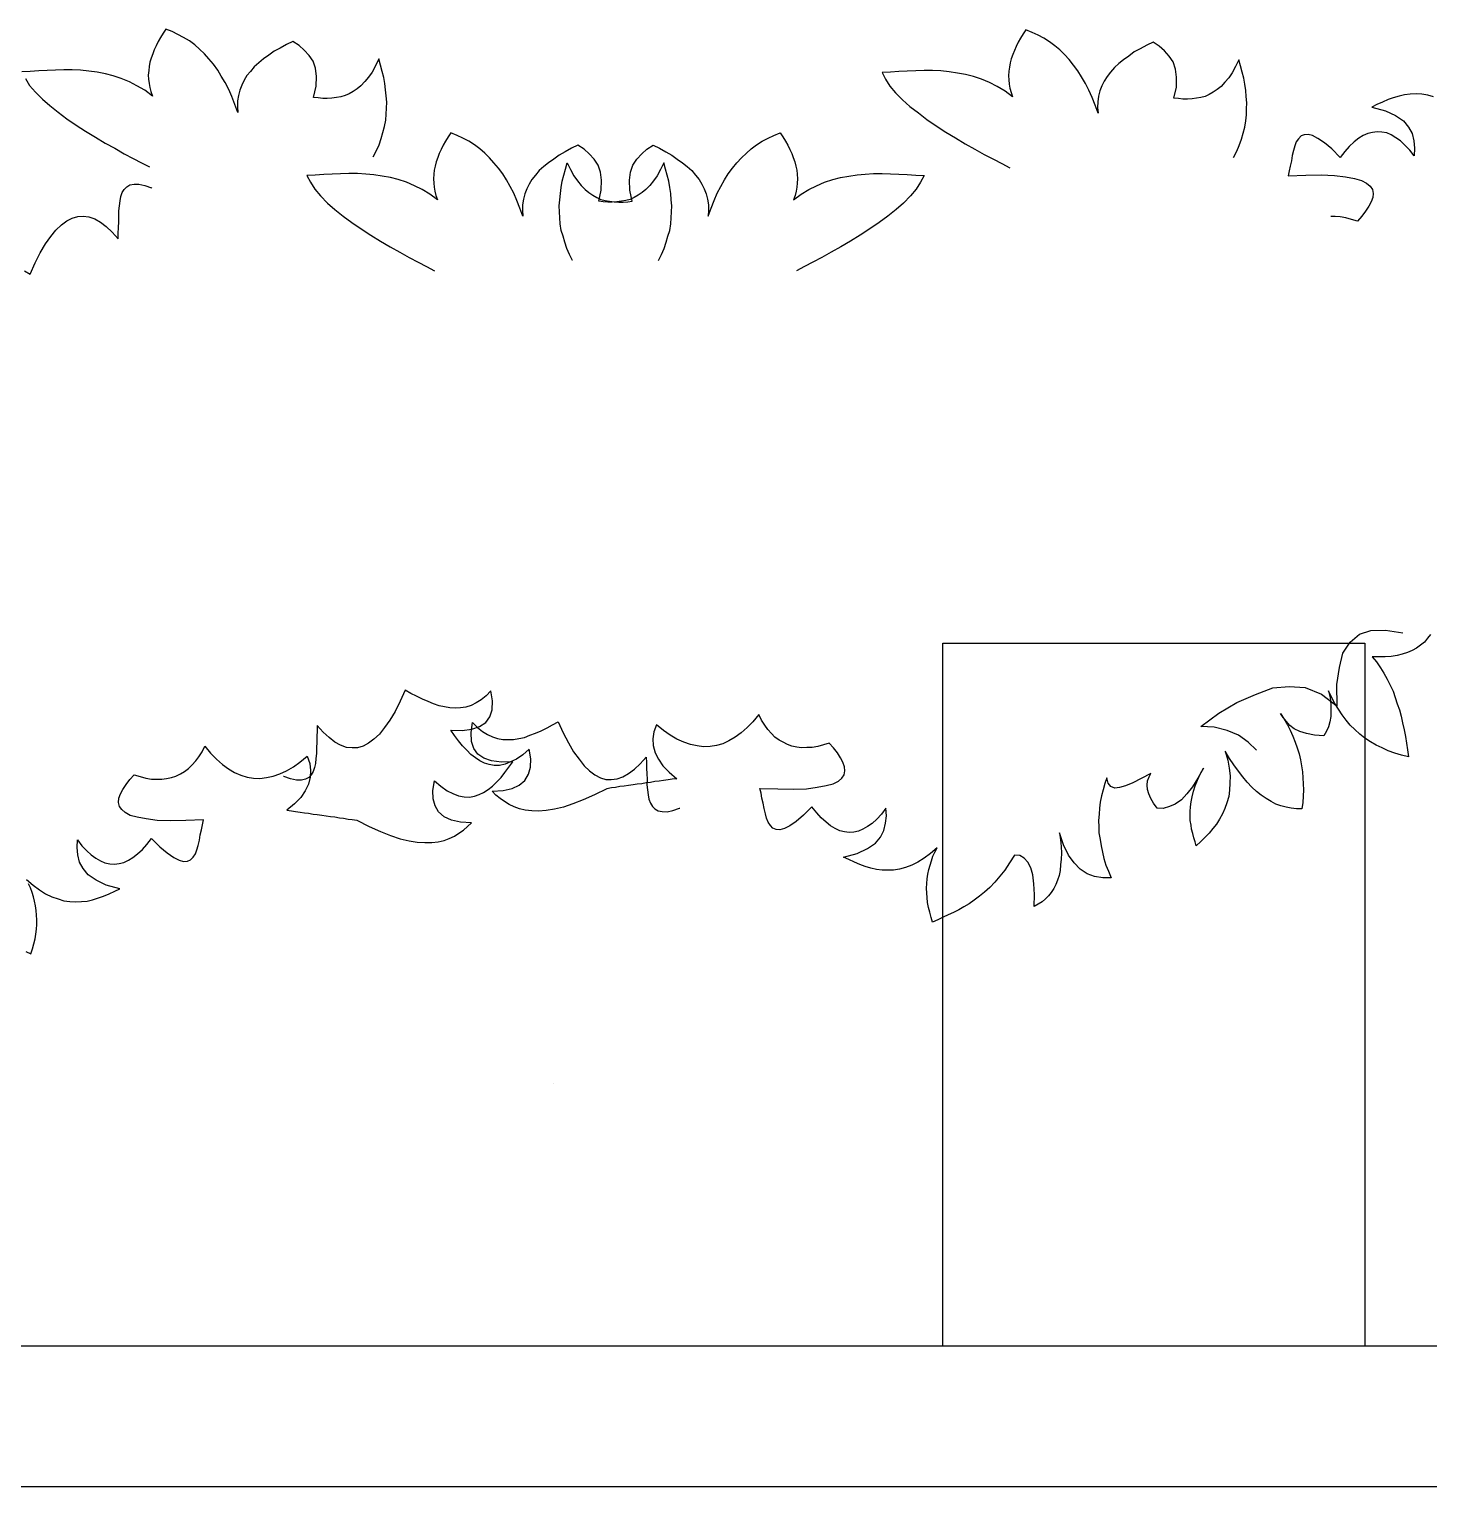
# Model space of a CAD drawing. Extents: x -24232 to 27340, y -23039 to 23489.
# Drawn here: x -13637 to -13140, y -18490 to -17971 of the extents above; entities that cross this region are included whole.
import ezdxf

# ---------------------------------------------------------------- set-up
doc = ezdxf.new("R2010")
doc.units = 0
doc.header["$LTSCALE"] = 10
for name, color, linetype in [('0-PLANTS', 11, 'CONTINUOUS'), ('1', 1, 'CONTINUOUS'), ('3', 3, 'CONTINUOUS')]:
    doc.layers.add(name, color=color, linetype=linetype)

msp = doc.modelspace()

# ---------------------------------------------------------------- linework, layer by layer
at = {"layer": '0-PLANTS', "color": 11}
msp.add_lwpolyline([(-13200.94, -18227.65), (-13200.94, -18227.65), (-13203.85, -18224.8), (-13207.3, -18222.35), (-13211.36, -18220.75), (-13215.96, -18219.55), (-13220.71, -18219.28), (-13220.71, -18219.28), (-13214.22, -18214.55), (-13207.88, -18210.75), (-13201.21, -18207.97), (-13195.09, -18205.57), (-13189.25, -18205.05), (-13183.57, -18205.46), (-13177.71, -18207.82), (-13172.14, -18212.04), (-13172.14, -18212.04), (-13172.37, -18204.34), (-13171.42, -18198.26), (-13170.15, -18193.19), (-13167.62, -18189.27), (-13164.3, -18186.44), (-13160.26, -18185.15), (-13154.97, -18185.02), (-13148.89, -18185.98)], dxfattribs=at)
msp.add_lwpolyline([(-13450.79, -18346.05), (-13450.79, -18346.05)], close=True, dxfattribs=at)
at = {"layer": '1'}
for p, q in [((-13312.39, -18189.61), (-13162.39, -18189.61)), ((-13312.39, -18439.61), (-13312.39, -18189.61)), ((-13162.39, -18189.61), (-13162.39, -18439.61))]:
    msp.add_line(p, q, dxfattribs=at)
for points in [[(-13514.99, -18016.71), (-13514.99, -18016.71), (-13513.83, -18014.52), (-13512.94, -18012.44), (-13512.18, -18010.22), (-13511.57, -18008.11), (-13510.95, -18006), (-13510.59, -18003.74), (-13510.38, -18001.59), (-13510.3, -17999.43), (-13510.23, -17997.27), (-13510.42, -17995.09), (-13510.61, -17992.9), (-13510.93, -17990.7), (-13511.26, -17988.51), (-13511.86, -17986.41), (-13512.46, -17984.19), (-13513.05, -17981.96), (-13513.05, -17981.96), (-13514.24, -17984.42), (-13515.4, -17986.61), (-13516.66, -17988.38), (-13518.04, -17990), (-13519.41, -17991.49), (-13520.73, -17992.58), (-13522.18, -17993.52), (-13523.61, -17994.33), (-13525.03, -17995), (-13526.56, -17995.39), (-13528.08, -17995.65), (-13529.73, -17995.89), (-13531.36, -17996), (-13532.98, -17995.97), (-13534.59, -17995.82), (-13536.2, -17995.66), (-13536.2, -17995.66), (-13535.27, -17991.69), (-13535.19, -17988.17), (-13535.58, -17985.29), (-13536.42, -17982.77), (-13537.84, -17980.73), (-13539.55, -17978.8), (-13541.41, -17977.13), (-13543.58, -17975.7), (-13543.58, -17975.7), (-13545.85, -17976.83), (-13548.14, -17978.09), (-13550.29, -17979.23), (-13552.19, -17980.67), (-13554.08, -17981.97), (-13555.7, -17983.3), (-13557.34, -17984.77), (-13558.71, -17986.39), (-13559.95, -17987.89), (-13560.92, -17989.56), (-13561.77, -17991.24), (-13562.49, -17993.06), (-13562.94, -17994.91), (-13563.27, -17996.91), (-13563.34, -17998.93), (-13563.14, -18000.99), (-13563.14, -18000.99), (-13564.21, -17998.17), (-13565.29, -17995.36), (-13566.39, -17992.81), (-13567.64, -17990.38), (-13569.04, -17988.08), (-13570.31, -17985.92), (-13571.87, -17983.87), (-13573.44, -17981.96), (-13575.03, -17980.18), (-13576.76, -17978.51), (-13578.5, -17976.99), (-13580.4, -17975.58), (-13582.44, -17974.3), (-13584.5, -17973.28), (-13586.57, -17972.26), (-13588.78, -17971.37), (-13588.78, -17971.37), (-13589.73, -17972.76), (-13590.7, -17974.29), (-13591.51, -17975.7), (-13592.21, -17977.26), (-13592.89, -17978.68), (-13593.44, -17980.12), (-13594, -17981.69), (-13594.41, -17983.14), (-13594.69, -17984.6), (-13594.84, -17986.07), (-13595, -17987.68), (-13594.88, -17989.18), (-13594.75, -17990.69), (-13594.48, -17992.07), (-13594.09, -17993.59), (-13593.57, -17995.14), (-13593.57, -17995.14), (-13596.21, -17993.11), (-13599.03, -17991.48), (-13601.74, -17990.13), (-13604.6, -17988.9), (-13607.48, -17987.94), (-13610.26, -17987.26), (-13613.18, -17986.7), (-13616.12, -17986.27), (-13619.07, -17985.98), (-13622.03, -17985.82), (-13625.01, -17985.8), (-13628, -17985.91), (-13630.99, -17986.02), (-13633.98, -17986.13), (-13636.99, -17986.38), (-13639.98, -17986.49)], [(-13209.08, -18016.97), (-13209.08, -18016.97), (-13207.92, -18014.78), (-13207.03, -18012.7), (-13206.27, -18010.47), (-13205.66, -18008.37), (-13205.04, -18006.26), (-13204.68, -18004), (-13204.47, -18001.85), (-13204.39, -17999.69), (-13204.32, -17997.53), (-13204.51, -17995.35), (-13204.7, -17993.16), (-13205.02, -17990.96), (-13205.35, -17988.76), (-13205.95, -17986.67), (-13206.54, -17984.45), (-13207.14, -17982.22), (-13207.14, -17982.22), (-13208.33, -17984.68), (-13209.49, -17986.86), (-13210.75, -17988.64), (-13212.13, -17990.26), (-13213.49, -17991.75), (-13214.82, -17992.84), (-13216.27, -17993.78), (-13217.7, -17994.58), (-13219.12, -17995.26), (-13220.65, -17995.65), (-13222.17, -17995.9), (-13223.81, -17996.15), (-13225.45, -17996.26), (-13227.07, -17996.23), (-13228.68, -17996.07), (-13230.29, -17995.91), (-13230.29, -17995.91), (-13229.36, -17991.94), (-13229.28, -17988.43), (-13229.67, -17985.55), (-13230.51, -17983.03), (-13231.93, -17980.99), (-13233.64, -17979.06), (-13235.5, -17977.39), (-13237.66, -17975.96), (-13237.66, -17975.96), (-13239.94, -17977.09), (-13242.23, -17978.35), (-13244.38, -17979.49), (-13246.28, -17980.93), (-13248.17, -17982.23), (-13249.79, -17983.56), (-13251.42, -17985.02), (-13252.8, -17986.65), (-13254.04, -17988.15), (-13255.01, -17989.82), (-13255.86, -17991.49), (-13256.58, -17993.32), (-13257.03, -17995.17), (-13257.36, -17997.17), (-13257.43, -17999.19), (-13257.22, -18001.24), (-13257.22, -18001.24), (-13258.3, -17998.43), (-13259.38, -17995.61), (-13260.48, -17993.07), (-13261.73, -17990.64), (-13263.13, -17988.34), (-13264.4, -17986.18), (-13265.96, -17984.13), (-13267.53, -17982.21), (-13269.12, -17980.43), (-13270.85, -17978.77), (-13272.59, -17977.25), (-13274.49, -17975.84), (-13276.53, -17974.55), (-13278.59, -17973.54), (-13280.66, -17972.52), (-13282.87, -17971.63), (-13282.87, -17971.63), (-13283.82, -17973.02), (-13284.79, -17974.55), (-13285.6, -17975.96), (-13286.3, -17977.52), (-13286.98, -17978.94), (-13287.53, -17980.37), (-13288.09, -17981.94), (-13288.5, -17983.39), (-13288.78, -17984.85), (-13288.93, -17986.33), (-13289.09, -17987.94), (-13288.97, -17989.44), (-13288.84, -17990.94), (-13288.57, -17992.32), (-13288.18, -17993.85), (-13287.66, -17995.39), (-13287.66, -17995.39), (-13290.3, -17993.37), (-13293.12, -17991.74), (-13295.83, -17990.39), (-13298.69, -17989.16), (-13301.57, -17988.2), (-13304.35, -17987.52), (-13307.27, -17986.96), (-13310.21, -17986.53), (-13313.16, -17986.24), (-13316.12, -17986.08), (-13319.1, -17986.06), (-13322.09, -17986.17), (-13325.08, -17986.28), (-13328.07, -17986.39), (-13331.07, -17986.64), (-13334.06, -17986.75), (-13334.06, -17986.75), (-13332.81, -17989.17), (-13331.3, -17991.62), (-13329.23, -17994), (-13326.77, -17996.54), (-13324.15, -17998.83), (-13321.13, -18001.16), (-13318.11, -18003.49), (-13314.81, -18005.71), (-13311.38, -18007.95), (-13307.93, -18010.05), (-13304.48, -18012.15), (-13301, -18013.98), (-13297.68, -18015.93), (-13294.46, -18017.61), (-13291.49, -18019.12), (-13288.66, -18020.62)], [(-13638.73, -17988.92), (-13637.21, -17991.37), (-13635.14, -17993.74), (-13632.68, -17996.28), (-13630.06, -17998.57), (-13627.04, -18000.9), (-13624.02, -18003.23), (-13620.72, -18005.45), (-13617.29, -18007.69), (-13613.84, -18009.79), (-13610.39, -18011.89), (-13606.91, -18013.72), (-13603.59, -18015.68), (-13600.37, -18017.35), (-13597.4, -18018.86), (-13594.57, -18020.36)], [(-13137.88, -17995.45), (-13139.98, -17994.83), (-13142.12, -17994.48), (-13144.14, -17994.42), (-13146.18, -17994.49), (-13148.23, -17994.69), (-13150.17, -17995.18), (-13152.27, -17995.78), (-13154.09, -17996.42), (-13156.07, -17997.3), (-13158.06, -17998.19), (-13159.9, -17999.09), (-13159.9, -17999.09), (-13155.02, -18000.39), (-13151.4, -18002.1), (-13148.61, -18004), (-13146.8, -18006.21), (-13145.53, -18008.5), (-13144.98, -18011.13), (-13144.69, -18013.73), (-13144.82, -18016.43), (-13144.82, -18016.43), (-13146.38, -18014.38), (-13148.1, -18012.58), (-13149.71, -18011.07), (-13151.36, -18009.96), (-13153.03, -18008.98), (-13154.58, -18008.28), (-13156.31, -18007.98), (-13157.92, -18007.82), (-13159.57, -18008.06), (-13161.23, -18008.44), (-13162.94, -18009.22), (-13164.52, -18010.15), (-13166.14, -18011.48), (-13167.92, -18013.06), (-13169.45, -18014.81), (-13171.15, -18016.94), (-13171.15, -18016.94), (-13174.1, -18013.94), (-13176.73, -18011.78), (-13179.01, -18010.21), (-13180.95, -18009.2), (-13182.53, -18008.77), (-13183.9, -18008.91), (-13185.02, -18009.34), (-13185.93, -18010.33), (-13186.72, -18011.48), (-13187.27, -18012.91), (-13187.7, -18014.49), (-13188.15, -18016.34), (-13188.47, -18018.21), (-13188.92, -18020.06), (-13189.23, -18021.79), (-13189.67, -18023.51), (-13189.67, -18023.51), (-13183.29, -18023.32), (-13177.86, -18023.18), (-13173.14, -18023.38), (-13169.26, -18023.9), (-13166.07, -18024.48), (-13163.56, -18025.14), (-13161.76, -18026.13), (-13160.51, -18027.2), (-13159.68, -18028.36), (-13159.41, -18029.75), (-13159.56, -18031.22), (-13160.12, -18032.79), (-13160.95, -18034.33), (-13162.07, -18036.12), (-13163.46, -18037.88), (-13164.99, -18039.62), (-13164.99, -18039.62), (-13167.1, -18039.01), (-13169.07, -18038.41), (-13171.07, -18038.07), (-13172.96, -18038.02), (-13174.47, -18037.98)], [(-13413.61, -18053.61), (-13413.61, -18053.61), (-13412.45, -18051.43), (-13411.57, -18049.35), (-13410.81, -18047.12), (-13410.19, -18045.01), (-13409.58, -18042.91), (-13409.22, -18040.64), (-13409.01, -18038.5), (-13408.93, -18036.34), (-13408.85, -18034.18), (-13409.04, -18031.99), (-13409.23, -18029.81), (-13409.56, -18027.61), (-13409.88, -18025.41), (-13410.49, -18023.32), (-13411.08, -18021.09), (-13411.67, -18018.87), (-13411.67, -18018.87), (-13412.86, -18021.32), (-13414.03, -18023.51), (-13415.28, -18025.28), (-13416.66, -18026.91), (-13418.03, -18028.4), (-13419.36, -18029.48), (-13420.8, -18030.42), (-13422.24, -18031.23), (-13423.66, -18031.9), (-13425.19, -18032.29), (-13426.7, -18032.55), (-13428.35, -18032.79), (-13429.99, -18032.9), (-13431.61, -18032.88), (-13433.22, -18032.72), (-13434.83, -18032.56), (-13434.83, -18032.56), (-13433.89, -18028.59), (-13433.82, -18025.08), (-13434.21, -18022.19), (-13435.04, -18019.67), (-13436.47, -18017.64), (-13438.17, -18015.71), (-13440.04, -18014.03), (-13442.2, -18012.6), (-13442.2, -18012.6), (-13444.48, -18013.73), (-13446.77, -18014.99), (-13448.91, -18016.14), (-13450.82, -18017.57), (-13452.7, -18018.88), (-13454.33, -18020.21), (-13455.96, -18021.67), (-13457.34, -18023.29), (-13458.57, -18024.8), (-13459.55, -18026.46), (-13460.39, -18028.14), (-13461.11, -18029.96), (-13461.57, -18031.81), (-13461.9, -18033.81), (-13461.96, -18035.84), (-13461.76, -18037.89), (-13461.76, -18037.89), (-13462.84, -18035.07), (-13463.91, -18032.26), (-13465.01, -18029.71), (-13466.26, -18027.29), (-13467.66, -18024.98), (-13468.94, -18022.83), (-13470.5, -18020.78), (-13472.07, -18018.86), (-13473.65, -18017.08), (-13475.38, -18015.42), (-13477.13, -18013.89), (-13479.02, -18012.49), (-13481.06, -18011.2), (-13483.13, -18010.18), (-13485.19, -18009.17), (-13487.41, -18008.27), (-13487.41, -18008.27), (-13488.36, -18009.67), (-13489.32, -18011.2), (-13490.14, -18012.61), (-13490.83, -18014.16), (-13491.52, -18015.58), (-13492.06, -18017.02), (-13492.62, -18018.59), (-13493.04, -18020.04), (-13493.32, -18021.5), (-13493.46, -18022.98), (-13493.62, -18024.58), (-13493.5, -18026.09), (-13493.38, -18027.59), (-13493.11, -18028.97), (-13492.72, -18030.5), (-13492.19, -18032.04), (-13492.19, -18032.04), (-13494.84, -18030.02), (-13497.65, -18028.38), (-13500.37, -18027.03), (-13503.22, -18025.8), (-13506.11, -18024.84), (-13508.88, -18024.16), (-13511.81, -18023.6), (-13514.74, -18023.18), (-13517.7, -18022.88), (-13520.66, -18022.73), (-13523.64, -18022.7), (-13526.63, -18022.81), (-13529.62, -18022.93), (-13532.61, -18023.04), (-13535.61, -18023.28), (-13538.6, -18023.39), (-13538.6, -18023.39), (-13537.35, -18025.82), (-13535.83, -18028.27), (-13533.76, -18030.64), (-13531.31, -18033.19), (-13528.69, -18035.48), (-13525.67, -18037.81), (-13522.65, -18040.13), (-13519.35, -18042.36), (-13515.91, -18044.59), (-13512.46, -18046.69), (-13509.01, -18048.79), (-13505.54, -18050.63), (-13502.21, -18052.58), (-13498.99, -18054.25), (-13496.03, -18055.76), (-13493.19, -18057.26)], [(-13444.09, -18053.61), (-13444.09, -18053.61), (-13445.25, -18051.43), (-13446.14, -18049.35), (-13446.9, -18047.12), (-13447.51, -18045.01), (-13448.13, -18042.91), (-13448.49, -18040.64), (-13448.7, -18038.5), (-13448.78, -18036.34), (-13448.85, -18034.18), (-13448.66, -18031.99), (-13448.47, -18029.81), (-13448.15, -18027.61), (-13447.82, -18025.41), (-13447.22, -18023.32), (-13446.62, -18021.09), (-13446.03, -18018.87), (-13446.03, -18018.87), (-13444.84, -18021.32), (-13443.68, -18023.51), (-13442.42, -18025.28), (-13441.04, -18026.91), (-13439.67, -18028.4), (-13438.35, -18029.48), (-13436.9, -18030.42), (-13435.47, -18031.23), (-13434.05, -18031.9), (-13432.52, -18032.29), (-13431, -18032.55), (-13429.35, -18032.79), (-13427.72, -18032.9), (-13426.1, -18032.88), (-13424.49, -18032.72), (-13422.88, -18032.56), (-13422.88, -18032.56), (-13423.81, -18028.59), (-13423.89, -18025.08), (-13423.49, -18022.19), (-13422.66, -18019.67), (-13421.24, -18017.64), (-13419.53, -18015.71), (-13417.67, -18014.03), (-13415.5, -18012.6), (-13415.5, -18012.6), (-13413.23, -18013.73), (-13410.94, -18014.99), (-13408.79, -18016.14), (-13406.89, -18017.57), (-13405, -18018.88), (-13403.38, -18020.21), (-13401.74, -18021.67), (-13400.37, -18023.29), (-13399.13, -18024.8), (-13398.16, -18026.46), (-13397.31, -18028.14), (-13396.59, -18029.96), (-13396.14, -18031.81), (-13395.81, -18033.81), (-13395.74, -18035.84), (-13395.94, -18037.89), (-13395.94, -18037.89), (-13394.87, -18035.07), (-13393.79, -18032.26), (-13392.69, -18029.71), (-13391.44, -18027.29), (-13390.04, -18024.98), (-13388.77, -18022.83), (-13387.21, -18020.78), (-13385.64, -18018.86), (-13384.05, -18017.08), (-13382.32, -18015.42), (-13380.57, -18013.89), (-13378.68, -18012.49), (-13376.64, -18011.2), (-13374.58, -18010.18), (-13372.51, -18009.17), (-13370.3, -18008.27), (-13370.3, -18008.27), (-13369.35, -18009.67), (-13368.38, -18011.2), (-13367.57, -18012.61), (-13366.87, -18014.16), (-13366.19, -18015.58), (-13365.64, -18017.02), (-13365.08, -18018.59), (-13364.67, -18020.04), (-13364.39, -18021.5), (-13364.24, -18022.98), (-13364.08, -18024.58), (-13364.2, -18026.09), (-13364.33, -18027.59), (-13364.6, -18028.97), (-13364.99, -18030.5), (-13365.51, -18032.04), (-13365.51, -18032.04), (-13362.87, -18030.02), (-13360.05, -18028.38), (-13357.34, -18027.03), (-13354.48, -18025.8), (-13351.6, -18024.84), (-13348.82, -18024.16), (-13345.9, -18023.6), (-13342.96, -18023.18), (-13340.01, -18022.88), (-13337.05, -18022.73), (-13334.07, -18022.7), (-13331.08, -18022.81), (-13328.09, -18022.93), (-13325.1, -18023.04), (-13322.09, -18023.28), (-13319.1, -18023.39), (-13319.1, -18023.39), (-13320.35, -18025.82), (-13321.87, -18028.27), (-13323.94, -18030.64), (-13326.4, -18033.19), (-13329.02, -18035.48), (-13332.04, -18037.81), (-13335.06, -18040.13), (-13338.36, -18042.36), (-13341.79, -18044.59), (-13345.24, -18046.69), (-13348.69, -18048.79), (-13352.16, -18050.63), (-13355.49, -18052.58), (-13358.71, -18054.25), (-13361.68, -18055.76), (-13364.51, -18057.26)], [(-13639.02, -18057.29), (-13637.01, -18058.44), (-13637.01, -18058.44), (-13635.24, -18054.48), (-13633.43, -18050.91), (-13631.57, -18047.75), (-13629.66, -18045.12), (-13627.86, -18042.78), (-13625.88, -18040.96), (-13623.98, -18039.55), (-13622.05, -18038.55), (-13620.08, -18037.95), (-13618.19, -18037.9), (-13616.14, -18038.1), (-13614.03, -18038.84), (-13612.02, -18040), (-13609.97, -18041.55), (-13607.88, -18043.51), (-13605.76, -18045.88), (-13605.76, -18045.88), (-13605.67, -18043.97), (-13605.6, -18041.93), (-13605.53, -18039.9), (-13605.45, -18037.99), (-13605.52, -18035.97), (-13605.29, -18034.18), (-13605.06, -18032.4), (-13604.8, -18030.89), (-13604.26, -18029.48), (-13603.56, -18028.33), (-13602.7, -18027.43), (-13601.55, -18026.77), (-13600.09, -18026.49), (-13598.33, -18026.46), (-13596.25, -18026.93), (-13593.87, -18027.78), (-13593.87, -18027.78), (-13593.77, -18027.68)], [(-13139.01, -18186.6), (-13140.1, -18187.92), (-13141.19, -18189.25), (-13142.57, -18190.34), (-13143.96, -18191.42), (-13145.5, -18192.25), (-13147.19, -18192.96), (-13149.03, -18193.55), (-13150.88, -18194), (-13153.01, -18194.35), (-13155.16, -18194.56), (-13157.33, -18194.5), (-13159.77, -18194.47), (-13159.77, -18194.47), (-13158.23, -18196.35), (-13156.81, -18198.38), (-13155.54, -18200.28), (-13154.37, -18202.47), (-13153.36, -18204.54), (-13152.33, -18206.74), (-13151.57, -18208.96), (-13150.8, -18211.19), (-13150.04, -18213.42), (-13149.42, -18215.66), (-13148.91, -18218.04), (-13148.4, -18220.43), (-13147.9, -18222.82), (-13147.52, -18225.22), (-13147.15, -18227.62), (-13146.78, -18230.02), (-13146.78, -18230.02), (-13149.27, -18229.46), (-13151.64, -18228.74), (-13154.03, -18227.89), (-13156.16, -18226.89), (-13158.29, -18225.88), (-13160.3, -18224.72), (-13162.32, -18223.43), (-13164.09, -18221.98), (-13165.87, -18220.4), (-13167.52, -18218.8), (-13169.05, -18217.05), (-13170.45, -18215.16), (-13171.74, -18213.12), (-13173.02, -18211.08), (-13174.19, -18208.9), (-13175.23, -18206.56), (-13175.23, -18206.56), (-13174.71, -18209.08), (-13174.49, -18211.36), (-13174.39, -18213.66), (-13174.46, -18215.69), (-13174.82, -18217.62), (-13175.31, -18219.43), (-13175.97, -18220.99), (-13176.9, -18222.57), (-13176.9, -18222.57), (-13180.31, -18222.36), (-13183.07, -18221.83), (-13185.44, -18221.11), (-13187.44, -18220.09), (-13189.04, -18218.89), (-13190.26, -18217.53), (-13191.35, -18216.14), (-13192.31, -18214.61), (-13192.31, -18214.61), (-13191.03, -18216.65), (-13189.88, -18218.71), (-13188.87, -18220.64), (-13187.99, -18222.72), (-13187.11, -18224.8), (-13186.36, -18226.89), (-13185.74, -18229), (-13185.26, -18231.12), (-13184.92, -18233.25), (-13184.57, -18235.38), (-13184.36, -18237.53), (-13184.28, -18239.68), (-13184.2, -18241.84), (-13184.26, -18244.02), (-13184.44, -18246.34), (-13184.76, -18248.53), (-13184.76, -18248.53), (-13186.65, -18248.59), (-13188.57, -18248.37), (-13190.37, -18248), (-13192.18, -18247.51), (-13194, -18246.87), (-13195.71, -18245.96), (-13197.44, -18244.91), (-13199.18, -18243.73), (-13200.94, -18242.41), (-13202.59, -18240.82), (-13204.25, -18239.08), (-13205.79, -18237.2), (-13207.34, -18235.19), (-13208.92, -18232.91), (-13210.5, -18230.63), (-13211.97, -18228.07), (-13211.97, -18228.07), (-13211.12, -18231.23), (-13210.56, -18234.16), (-13210.29, -18236.84), (-13210.31, -18239.41), (-13210.47, -18241.87), (-13210.78, -18244.2), (-13211.38, -18246.42), (-13212.13, -18248.39), (-13213.02, -18250.38), (-13214.05, -18252.24), (-13215.1, -18253.97), (-13216.43, -18255.59), (-13217.76, -18257.21), (-13219.24, -18258.71), (-13220.71, -18260.21), (-13222.32, -18261.72), (-13222.32, -18261.72), (-13222.74, -18260.28), (-13223.15, -18258.83), (-13223.57, -18257.38), (-13223.99, -18255.79), (-13224.14, -18254.32), (-13224.43, -18252.72), (-13224.46, -18251.1), (-13224.48, -18249.48), (-13224.37, -18247.84), (-13224.14, -18246.06), (-13223.78, -18244.26), (-13223.29, -18242.32), (-13222.67, -18240.36), (-13221.92, -18238.39), (-13220.91, -18236.26), (-13219.77, -18234.12), (-13219.77, -18234.12), (-13221.72, -18237.7), (-13223.59, -18240.72), (-13225.64, -18243.23), (-13227.6, -18245.32), (-13229.75, -18246.88), (-13231.83, -18247.77), (-13234.07, -18248.39), (-13236.24, -18248.34), (-13236.24, -18248.34), (-13237.5, -18246.57), (-13238.48, -18244.9), (-13239.18, -18243.21), (-13239.61, -18241.63), (-13239.76, -18240.15), (-13239.63, -18238.65), (-13239.1, -18237.24), (-13238.41, -18235.96), (-13238.41, -18235.96), (-13241.89, -18237.79), (-13244.85, -18239.3), (-13247.45, -18240.37), (-13249.56, -18240.99), (-13251.3, -18241.16), (-13252.71, -18240.62), (-13253.63, -18239.49), (-13254.1, -18237.51), (-13254.1, -18237.51), (-13254.84, -18239.61), (-13255.43, -18241.84), (-13256.04, -18243.93), (-13256.5, -18246.14), (-13256.69, -18248.33), (-13256.88, -18250.51), (-13257.07, -18252.7), (-13256.98, -18254.99), (-13256.9, -18257.15), (-13256.54, -18259.42), (-13256.18, -18261.68), (-13255.69, -18263.94), (-13255.2, -18266.19), (-13254.42, -18268.55), (-13253.53, -18270.76), (-13252.62, -18273.11), (-13252.62, -18273.11), (-13255.59, -18273.14), (-13258.49, -18272.61), (-13261.16, -18271.65), (-13263.62, -18270), (-13265.74, -18267.77), (-13267.77, -18264.99), (-13269.48, -18261.37), (-13270.99, -18257.05), (-13270.99, -18257.05), (-13270.61, -18259.59), (-13270.37, -18262), (-13270.28, -18264.29), (-13270.34, -18266.47), (-13270.54, -18268.52), (-13270.76, -18270.43), (-13271.12, -18272.23), (-13271.63, -18273.91), (-13272.29, -18275.46), (-13272.96, -18276.88), (-13273.9, -18278.33), (-13274.87, -18279.51), (-13275.98, -18280.57), (-13277.1, -18281.62), (-13278.51, -18282.44), (-13279.92, -18283.26), (-13279.92, -18283.26), (-13279.79, -18279.05), (-13280.03, -18275.28), (-13280.48, -18272.07), (-13281.13, -18269.56), (-13282.15, -18267.5), (-13283.5, -18266.14), (-13285.08, -18265.21), (-13287, -18265), (-13287, -18265), (-13288.76, -18267.74), (-13290.4, -18270.34), (-13292.21, -18272.55), (-13293.91, -18274.62), (-13295.75, -18276.56), (-13297.61, -18278.23), (-13299.37, -18279.63), (-13301.26, -18281.03), (-13303.03, -18282.29), (-13304.95, -18283.43), (-13306.75, -18284.42), (-13308.68, -18285.42), (-13310.49, -18286.28), (-13312.31, -18287.13), (-13314.25, -18288), (-13316.06, -18288.86), (-13316.06, -18288.86), (-13316.64, -18287.15), (-13317.09, -18285.3), (-13317.53, -18283.59), (-13317.84, -18281.86), (-13318.01, -18280.11), (-13318.17, -18278.5), (-13318.21, -18276.75), (-13318.1, -18275.11), (-13317.99, -18273.48), (-13317.74, -18271.83), (-13317.37, -18270.16), (-13316.98, -18268.64), (-13316.45, -18267.09), (-13315.94, -18265.42), (-13315.27, -18264), (-13314.47, -18262.43), (-13314.47, -18262.43), (-13316.85, -18264.43), (-13319.12, -18266.14), (-13321.28, -18267.57), (-13323.48, -18268.6), (-13325.71, -18269.36), (-13327.81, -18269.98), (-13329.94, -18270.32), (-13331.97, -18270.39), (-13334.01, -18270.32), (-13336.06, -18270.11), (-13338, -18269.63), (-13340.09, -18269.02), (-13341.92, -18268.39), (-13343.9, -18267.5), (-13345.88, -18266.62), (-13347.73, -18265.72), (-13347.73, -18265.72), (-13342.85, -18264.42), (-13339.23, -18262.71), (-13336.44, -18260.81), (-13334.62, -18258.6), (-13333.36, -18256.31), (-13332.81, -18253.68), (-13332.52, -18251.08), (-13332.65, -18248.38), (-13332.65, -18248.38), (-13334.21, -18250.43), (-13335.93, -18252.23), (-13337.54, -18253.74), (-13339.19, -18254.85), (-13340.86, -18255.83), (-13342.41, -18256.52), (-13344.14, -18256.83), (-13345.75, -18256.99), (-13347.4, -18256.74), (-13349.06, -18256.37), (-13350.77, -18255.59), (-13352.35, -18254.66), (-13353.97, -18253.33), (-13355.75, -18251.75), (-13357.28, -18250), (-13358.98, -18247.87), (-13358.98, -18247.87), (-13361.93, -18250.87), (-13364.56, -18253.02), (-13366.84, -18254.6), (-13368.77, -18255.61), (-13370.36, -18256.03), (-13371.72, -18255.9), (-13372.85, -18255.47), (-13373.76, -18254.47), (-13374.55, -18253.33), (-13375.1, -18251.9), (-13375.53, -18250.31), (-13375.98, -18248.46), (-13376.3, -18246.6), (-13376.75, -18244.75), (-13377.06, -18243.02), (-13377.5, -18241.3), (-13377.5, -18241.3), (-13371.12, -18241.48), (-13365.69, -18241.62), (-13360.97, -18241.43), (-13357.09, -18240.91), (-13353.9, -18240.32), (-13351.39, -18239.67), (-13349.59, -18238.68), (-13348.34, -18237.61), (-13347.51, -18236.44), (-13347.24, -18235.06), (-13347.39, -18233.59), (-13347.95, -18232.02), (-13348.78, -18230.47), (-13349.9, -18228.69), (-13351.29, -18226.93), (-13352.82, -18225.19), (-13352.82, -18225.19), (-13354.93, -18225.8), (-13356.9, -18226.4), (-13358.9, -18226.73), (-13360.79, -18226.79), (-13362.68, -18226.84), (-13364.33, -18226.59), (-13366.12, -18226.23), (-13367.66, -18225.7), (-13369.23, -18224.91), (-13370.67, -18224.1), (-13372.13, -18223.03), (-13373.33, -18221.8), (-13374.7, -18220.31), (-13375.8, -18218.79), (-13376.92, -18217), (-13377.92, -18215.07), (-13377.92, -18215.07), (-13379.98, -18217.58), (-13382.07, -18219.68), (-13384.19, -18221.51), (-13386.34, -18223.08), (-13388.51, -18224.38), (-13390.72, -18225.41), (-13392.96, -18226.04), (-13395.22, -18226.39), (-13397.51, -18226.49), (-13399.85, -18226.17), (-13402.19, -18225.73), (-13404.58, -18224.88), (-13406.99, -18223.77), (-13409.43, -18222.38), (-13411.76, -18220.72), (-13414.27, -18218.66), (-13414.27, -18218.66), (-13415.24, -18221.19), (-13415.53, -18223.66), (-13415.43, -18226.09), (-13414.78, -18228.6), (-13413.6, -18230.92), (-13412.01, -18233.33), (-13409.76, -18235.55), (-13407.09, -18237.86), (-13407.09, -18237.86), (-13408.7, -18238.02), (-13410.16, -18238.3), (-13411.77, -18238.46), (-13413.37, -18238.75), (-13414.84, -18238.9), (-13416.44, -18239.19), (-13417.91, -18239.33), (-13419.51, -18239.63), (-13421.12, -18239.79), (-13422.58, -18240.07), (-13424.19, -18240.23), (-13425.79, -18240.52), (-13427.26, -18240.66), (-13428.86, -18240.96), (-13430.33, -18241.1), (-13431.93, -18241.4), (-13431.93, -18241.4), (-13436.32, -18243.59), (-13440.34, -18245.34), (-13443.99, -18246.79), (-13447.4, -18247.93), (-13450.58, -18248.65), (-13453.5, -18249.21), (-13456.2, -18249.34), (-13458.64, -18249.32), (-13460.97, -18249), (-13463.05, -18248.53), (-13464.87, -18247.9), (-13466.72, -18247), (-13468.31, -18245.94), (-13469.91, -18244.88), (-13471.38, -18243.67), (-13472.73, -18242.31), (-13472.73, -18242.31), (-13468.83, -18242.06), (-13465.65, -18241.34), (-13463.06, -18240.14), (-13461.06, -18238.45), (-13459.79, -18236.29), (-13459.09, -18233.79), (-13458.98, -18230.8), (-13459.59, -18227.34), (-13459.59, -18227.34), (-13461.83, -18229.32), (-13464.11, -18230.9), (-13466.18, -18231.91), (-13468.14, -18232.65), (-13470.12, -18233.12), (-13472.01, -18233.17), (-13473.81, -18232.8), (-13475.48, -18232.29), (-13477.05, -18231.5), (-13478.65, -18230.44), (-13480.25, -18229.24), (-13481.75, -18227.76), (-13483.27, -18226.15), (-13484.66, -18224.4), (-13486.07, -18222.5), (-13487.47, -18220.61), (-13487.47, -18220.61), (-13483.39, -18220.75), (-13479.92, -18220.27), (-13477.17, -18219.32), (-13475.01, -18217.89), (-13473.59, -18215.85), (-13472.75, -18213.33), (-13472.65, -18210.21), (-13473.15, -18206.6), (-13473.15, -18206.6), (-13474.87, -18208.4), (-13476.62, -18209.79), (-13478.41, -18210.91), (-13480.22, -18211.77), (-13482.06, -18212.36), (-13483.92, -18212.68), (-13485.81, -18212.73), (-13487.72, -18212.65), (-13489.65, -18212.29), (-13491.58, -18211.94), (-13493.55, -18211.19), (-13495.52, -18210.44), (-13497.5, -18209.55), (-13499.63, -18208.54), (-13501.63, -18207.52), (-13503.64, -18206.36), (-13503.64, -18206.36), (-13505.41, -18210.33), (-13507.23, -18213.9), (-13509.08, -18217.06), (-13510.99, -18219.68), (-13512.79, -18222.03), (-13514.78, -18223.85), (-13516.67, -18225.26), (-13518.6, -18226.26), (-13520.57, -18226.86), (-13522.46, -18226.91), (-13524.52, -18226.71), (-13526.62, -18225.97), (-13528.63, -18224.81), (-13530.68, -18223.25), (-13532.77, -18221.29), (-13534.9, -18218.93), (-13534.9, -18218.93), (-13534.98, -18220.83), (-13535.05, -18222.87), (-13535.12, -18224.91), (-13535.2, -18226.82), (-13535.14, -18228.84), (-13535.37, -18230.62), (-13535.6, -18232.41), (-13535.85, -18233.92), (-13536.39, -18235.33), (-13537.09, -18236.48), (-13537.95, -18237.38), (-13539.1, -18238.03), (-13540.57, -18238.31), (-13542.32, -18238.35), (-13544.4, -18237.88), (-13546.79, -18237.03), (-13546.79, -18237.03), (-13546.88, -18237.12)], [(-13638.35, -18273.66), (-13635.97, -18275.66), (-13633.71, -18277.37), (-13631.55, -18278.8), (-13629.35, -18279.83), (-13627.12, -18280.6), (-13625.01, -18281.21), (-13622.88, -18281.56), (-13620.86, -18281.62), (-13618.82, -18281.55), (-13616.77, -18281.35), (-13614.82, -18280.86), (-13612.73, -18280.26), (-13610.91, -18279.62), (-13608.92, -18278.74), (-13606.94, -18277.85), (-13605.09, -18276.95), (-13605.09, -18276.95), (-13609.97, -18275.65), (-13613.6, -18273.94), (-13616.39, -18272.04), (-13618.2, -18269.83), (-13619.46, -18267.54), (-13620.02, -18264.91), (-13620.3, -18262.31), (-13620.17, -18259.61), (-13620.17, -18259.61), (-13618.61, -18261.66), (-13616.89, -18263.46), (-13615.28, -18264.97), (-13613.63, -18266.08), (-13611.97, -18267.06), (-13610.41, -18267.76), (-13608.68, -18268.06), (-13607.07, -18268.22), (-13605.42, -18267.98), (-13603.76, -18267.6), (-13602.06, -18266.82), (-13600.48, -18265.89), (-13598.86, -18264.56), (-13597.08, -18262.98), (-13595.55, -18261.23), (-13593.85, -18259.1), (-13593.85, -18259.1), (-13590.9, -18262.1), (-13588.26, -18264.26), (-13585.98, -18265.84), (-13584.05, -18266.84), (-13582.47, -18267.27), (-13581.1, -18267.13), (-13579.97, -18266.7), (-13579.06, -18265.71), (-13578.27, -18264.57), (-13577.73, -18263.13), (-13577.3, -18261.55), (-13576.85, -18259.7), (-13576.53, -18257.83), (-13576.07, -18255.98), (-13575.77, -18254.25), (-13575.33, -18252.53), (-13575.33, -18252.53), (-13581.71, -18252.72), (-13587.14, -18252.86), (-13591.86, -18252.66), (-13595.74, -18252.14), (-13598.93, -18251.56), (-13601.44, -18250.9), (-13603.23, -18249.91), (-13604.48, -18248.84), (-13605.31, -18247.68), (-13605.58, -18246.29), (-13605.44, -18244.82), (-13604.88, -18243.25), (-13604.05, -18241.71), (-13602.92, -18239.92), (-13601.53, -18238.16), (-13600, -18236.42), (-13600, -18236.42), (-13597.9, -18237.03), (-13595.93, -18237.63), (-13593.93, -18237.97), (-13592.04, -18238.02), (-13590.15, -18238.07), (-13588.5, -18237.83), (-13586.7, -18237.46), (-13585.16, -18236.94), (-13583.59, -18236.14), (-13582.16, -18235.34), (-13580.7, -18234.26), (-13579.49, -18233.03), (-13578.13, -18231.54), (-13577.03, -18230.02), (-13575.9, -18228.24), (-13574.9, -18226.3), (-13574.9, -18226.3), (-13572.85, -18228.81), (-13570.75, -18230.91), (-13568.63, -18232.75), (-13566.48, -18234.31), (-13564.31, -18235.61), (-13562.11, -18236.64), (-13559.87, -18237.27), (-13557.6, -18237.63), (-13555.31, -18237.72), (-13552.98, -18237.41), (-13550.63, -18236.96), (-13548.25, -18236.11), (-13545.83, -18235), (-13543.39, -18233.61), (-13541.06, -18231.95), (-13538.56, -18229.89), (-13538.56, -18229.89), (-13537.59, -18232.43), (-13537.29, -18234.89), (-13537.4, -18237.32), (-13538.05, -18239.83), (-13539.23, -18242.15), (-13540.82, -18244.57), (-13543.07, -18246.78), (-13545.74, -18249.09), (-13545.74, -18249.09), (-13544.13, -18249.25), (-13542.66, -18249.53), (-13541.05, -18249.69), (-13539.46, -18249.98), (-13537.98, -18250.13), (-13536.39, -18250.42), (-13534.91, -18250.57), (-13533.32, -18250.86), (-13531.71, -18251.02), (-13530.24, -18251.3), (-13528.64, -18251.46), (-13527.04, -18251.75), (-13525.56, -18251.9), (-13523.97, -18252.19), (-13522.49, -18252.34), (-13520.9, -18252.63), (-13520.9, -18252.63), (-13516.51, -18254.82), (-13512.48, -18256.57), (-13508.84, -18258.02), (-13505.43, -18259.17), (-13502.25, -18259.89), (-13499.33, -18260.45), (-13496.63, -18260.58), (-13494.19, -18260.55), (-13491.86, -18260.24), (-13489.78, -18259.76), (-13487.96, -18259.13), (-13486.11, -18258.23), (-13484.51, -18257.17), (-13482.92, -18256.11), (-13481.44, -18254.9), (-13480.09, -18253.54), (-13480.09, -18253.54), (-13483.99, -18253.29), (-13487.17, -18252.57), (-13489.76, -18251.37), (-13491.76, -18249.68), (-13493.04, -18247.53), (-13493.74, -18245.02), (-13493.85, -18242.03), (-13493.24, -18238.57), (-13493.24, -18238.57), (-13491, -18240.55), (-13488.71, -18242.13), (-13486.65, -18243.15), (-13484.69, -18243.88), (-13482.7, -18244.35), (-13480.81, -18244.4), (-13479.02, -18244.04), (-13477.34, -18243.52), (-13475.77, -18242.73), (-13474.18, -18241.67), (-13472.57, -18240.47), (-13471.07, -18239), (-13469.56, -18237.39), (-13468.17, -18235.63), (-13466.76, -18233.74), (-13465.35, -18231.84), (-13465.35, -18231.84), (-13469.43, -18231.98), (-13472.9, -18231.5), (-13475.65, -18230.56), (-13477.81, -18229.12), (-13479.24, -18227.09), (-13480.07, -18224.57), (-13480.17, -18221.44), (-13479.68, -18217.84), (-13479.68, -18217.84), (-13477.96, -18219.63), (-13476.2, -18221.02), (-13474.42, -18222.15), (-13472.61, -18223), (-13470.77, -18223.59), (-13468.9, -18223.91), (-13467.01, -18223.96), (-13465.11, -18223.88), (-13463.18, -18223.53), (-13461.25, -18223.18), (-13459.28, -18222.42), (-13457.31, -18221.67), (-13455.32, -18220.78), (-13453.19, -18219.77), (-13451.2, -18218.75), (-13449.19, -18217.6), (-13449.19, -18217.6), (-13447.41, -18221.56), (-13445.6, -18225.13), (-13443.74, -18228.29), (-13441.83, -18230.92), (-13440.04, -18233.26), (-13438.05, -18235.08), (-13436.16, -18236.49), (-13434.22, -18237.49), (-13432.25, -18238.09), (-13430.36, -18238.14), (-13428.31, -18237.94), (-13426.21, -18237.2), (-13424.2, -18236.04), (-13422.15, -18234.49), (-13420.06, -18232.53), (-13417.93, -18230.16), (-13417.93, -18230.16), (-13417.84, -18232.07), (-13417.77, -18234.11), (-13417.7, -18236.14), (-13417.62, -18238.05), (-13417.69, -18240.07), (-13417.46, -18241.86), (-13417.23, -18243.64), (-13416.97, -18245.15), (-13416.43, -18246.56), (-13415.73, -18247.71), (-13414.87, -18248.61), (-13413.72, -18249.27), (-13412.26, -18249.55), (-13410.5, -18249.58), (-13408.42, -18249.11), (-13406.04, -18248.27), (-13406.04, -18248.27), (-13405.94, -18248.36)], [(-13638.57, -18299.23), (-13636.76, -18300.09), (-13636.76, -18300.09), (-13636.19, -18298.39), (-13635.73, -18296.54), (-13635.29, -18294.82), (-13634.99, -18293.09), (-13634.82, -18291.35), (-13634.66, -18289.74), (-13634.62, -18287.98), (-13634.73, -18286.34), (-13634.84, -18284.71), (-13635.08, -18283.06), (-13635.46, -18281.4), (-13635.85, -18279.87), (-13636.37, -18278.33), (-13636.89, -18276.65), (-13637.56, -18275.23)]]:
    msp.add_lwpolyline(points, dxfattribs=at)
at = {"layer": '3'}
for p, q in [((-12960.8, -18439.61), (-14209.88, -18439.61)), ((-12940.95, -18489.61), (-14231.66, -18489.61))]:
    msp.add_line(p, q, dxfattribs=at)

doc.saveas('drawing.dxf')
